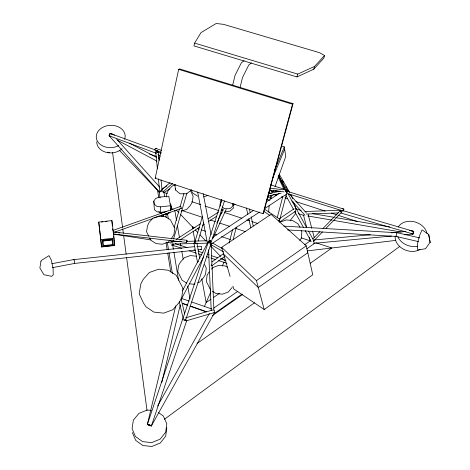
<?xml version="1.0" encoding="UTF-8"?>
<svg xmlns="http://www.w3.org/2000/svg" width="470" height="470" viewBox="0 0 470 470"><rect width="100%" height="100%" fill="white"/><g stroke="black" fill="none" stroke-linecap="round" stroke-linejoin="round"><path stroke-width="0.7" d="M170.416 210.537L170.422 205.766L168.806 196.16L158.901 197.241L155.57 198.534L153.796 201.172L154.383 209.614L156.904 211.782L160.523 212.317L166.879 211.612M313.549 241.98L313.555 240.581M191.531 189.874L186.672 193.752L180.004 193.787L175.48 189.956L175.545 188.605M295.395 211.817L295.26 213.985L290.266 220.383M221.552 201.971L221.717 199.791M269.157 205.461L268.675 211.242L269.081 212.487M232.444 205.549L232.644 203.357M208.839 242.831L208.974 241.392M113.464 233.995L186.637 242.438L186.972 240.288L112.965 231.91M186.972 240.288L186.637 242.438M418.541 241.639L396.216 236.463L396.568 233.208L397.373 232.762L419.786 237.926M166.832 427.753L165.693 436.189L160.205 443.069L151.822 446.5L142.827 445.507L135.695 440.372L132.364 432.529M166.233 197.042L166.797 193.476L168.495 189.98L172.226 186.026L175.375 184.969M340.292 212.088L340.609 210.237L305.007 211.524M155.176 178.242L178.665 69.36L179.411 68.861L293.033 103.659L263.576 212.875L263.024 213.674L155.176 178.242L155.94 177.537M194.604 43.099L193.981 45.913L296.993 76.927L313.772 69.184L323.806 58.127L324.529 55.525L319.518 52.681L223.532 24.334L216.2 23.5L201.013 32.618L194.604 43.099L297.751 74.101L314.524 66.458L324.529 55.525M185.462 320.464L185.762 319.183M161.762 382.603L180.28 304.807M147.298 424.569L151.552 425.514L147.298 424.569L175.721 305.905M232.626 85.381L235.029 75.417L241.351 62.851L244.077 60.683M240.023 87.649L242.461 77.679L248.718 65.072L251.374 62.88M229.184 243.072L232.509 229.76M233.155 239.624L236.322 227.016M277.247 217.663L282.805 196.478M279.162 221.928L286.594 193.687M296.993 76.927L297.751 74.101M263.024 213.674L292.522 104.246L293.033 103.659M313.772 69.184L314.524 66.458M174.159 227.304L179.446 209.038M180.057 206.929L183.923 193.581M171.779 245.181L172.19 243.771M172.596 242.367L173.207 240.258M173.618 238.854L186.884 193.158M198.422 261.349L197.529 262.501L193.987 243.196L194.862 242.032L202.435 216.535M198.146 241.028L203.692 222.416M342.207 210.437L341.379 213.174L413.054 234.013L413.847 231.428L343.247 210.725M285.684 191.778L286.107 190.403L286.665 190.009L270.667 184.845M286.242 191.378L286.665 190.009M286.641 191.09L343.887 209.15L343.282 211.065L288.286 193.816M209.038 239.782L221.811 200.126M224.466 200.996L211.453 241.368L209.984 240.634L208.615 241.004M208.445 241.65L182.671 319.4L183.799 319.988L185.527 320.411L211.083 243.313M161.657 150.394L155.441 148.32L154.824 150.153L161.222 152.309M182.73 318.954L147.404 424.281L148.931 425.344L151.446 425.802L186.796 320.393L184.957 319.906M156.51 153.343L155.405 152.973L156.299 150.359M271.778 193.246L272.43 191.361M267.442 197.136L270.908 198.264L272.124 194.833M273.34 191.408L273.828 190.033M275.044 186.608L285.76 156.428L284.303 146.899L281.53 146.023M157.303 152.022L157.732 150.941L156.61 152.063M272.359 178.864L284.65 149.196M274.603 170.263L284.303 146.899M204.374 306.558L210.848 291.935M222.328 266.02L224.09 262.031M212.775 238.578L226.158 209.379M216.858 223.109L223.268 209.191M170.457 209.914L171.697 207.264L170.563 203.857M171.068 210.084L171.691 208.762L170.786 206.042M182.495 290.754L207.875 242.391M181.156 299.507L203.581 256.984M149.76 425.403L151.299 426.073L214.59 312.585M157.638 405.974L209.379 313.455M209.79 243.983L210.901 242.115M278.634 220.894L279.691 219.114L264.41 209.121M209.179 271.907L207.123 275.079L206.348 281.465L210.683 290.113M430.126 242.314L425.532 248.742L417.648 249.987C416.69 243.213 419.111 235.958 422.089 229.865L428.699 234.483L430.126 242.314L428.699 234.483M299.731 240.37L301.435 238.19L301.787 232.198L301.258 230.347M232.074 287.505L228.338 291.982L222.433 294.185L215.959 293.497L212.44 291.241M211.559 269.14L212.992 267.477L218.908 265.321L225.371 265.997L227.733 267.477M169.711 240.564L168.266 242.156L162.367 244.23L156.022 243.566L150.97 240.346L149.654 237.979M171.156 238.971L173.912 234.571L174.817 228.496L170.457 219.843L165.37 216.664L159.036 216.006L153.126 218.039L149.196 222.239L147.556 225.665L146.54 231.716L148.708 236.128M312.873 238.895L319.947 231.622M322.978 228.502L340.157 210.842L341.602 212.229M313.925 240.74L322.496 231.927M326.027 228.297L341.161 212.746M160.84 190.726L170.093 182.56M162.743 192.054L172.572 183.429M221.858 199.744L220.266 201.095L220.43 204.914M164.412 419.281L399.618 246.503M232.867 286.13L233.666 288.903L264.222 309.536L312.756 274.797L306.258 245.839L271.055 214.291L221.664 247.326L230.065 276.419M211.083 265.092L211.941 265.65L224.648 256.573M211.87 261.978L223.426 253.747M161.486 190.503L159.148 192.165L160.088 197.929M197.047 343.505L254.552 302.756M310.259 263.276L331.826 247.99L315.793 242.69M307.809 252.748L258.294 287.517L223.655 254.223M242.097 294.061L214.561 313.331L213.95 312.121M306.751 248.824L314.53 243.384L313.179 240.434L314.224 240.94M212.375 315.629L242.426 294.59M213.727 308.114L237.802 291.341M304.619 244.782L310.641 240.587M264.222 309.536L256.438 280.613L306.258 245.839M210.954 299.237L206.136 302.568L201.812 278.769M213.362 297.569L219.384 293.409M279.703 218.503L294.073 208.751M279.615 222.099L295.777 211.101L295.418 209.491M259.446 212.088L211.447 243.942L209.855 240.711M264.305 208.862L287.387 193.54L285.936 190.385M212.981 237.186L253.383 210.489M266.237 201.994L279.092 193.499M197.682 192.054L207.241 242.367L209.961 240.593M171.926 245.228L173.765 244.036M179.893 240.064L199.509 227.345M202.57 225.359L204.409 224.167M208.704 221.382L216.67 216.218M220.348 213.832L222.187 212.64M233.22 205.49L235.059 204.297M172.631 241.733L173.859 240.94M176.309 239.353L200.208 223.896M208.175 218.738L218.597 211.999M221.047 210.419L222.275 209.626M163.531 192.812L169.729 188.952M161.88 189.022L166.838 185.95M170.146 212.07L166.503 214.009L165.052 213.944M169.623 212.804L166.333 214.555L163.719 214.443M195.068 283.768L193.752 284.256L189.463 283.804M197.7 282.805L199.68 282.082L203.481 277.658L205.496 274.521L206.277 268.194L204.585 264.604M280.737 221.916L286.348 219.907L292.599 220.553L297.857 223.685L300.007 227.286M113.053 230.394L180.339 206.471L180.868 206.659L181.367 208.369L154.418 217.968M115.033 231.998L153.038 218.462M181.144 211.271L186.802 209.32L190.462 205.331L192.3 201.912L193.1 196.19L190.485 190.614M203.81 196.824L207.975 195.397M186.014 320.898L214.191 312.644L214.649 310.788L213.627 310.188M185.621 317.838L213.116 309.889M268.793 193.746L280.22 191.073M233.114 204.432L234.53 204.097M267.753 196.319L281.183 193.17M51.829 263.717L73.138 259.704L194.686 246.627M52.458 267.636L74.654 263.423L195.026 250.187M307.221 250.91L395.728 240.411M101.567 246.991L100.809 239.653L114.098 238.143L111.889 220.6L98.753 222.063L101.567 246.991L114.704 245.487L114.098 238.143M102.26 240.258L112.788 239.06L112.847 239.559L102.319 240.758L102.26 240.258L102.912 246.586L113.346 245.393L112.788 239.06M104.387 240.393L105.797 240.229M103.036 241.051L112.207 240.006L112.647 245.105L103.547 246.145L103.488 245.645L112.583 244.606L112.647 245.105M104.246 245.933L102.854 246.092L102.912 246.586M107.025 245.61L108.417 245.452M153.796 201.172L154.266 204.145L156.81 206.324L160.452 206.865L170.422 205.766M101.526 222.04L102.912 221.887M105.685 221.576L107.072 221.423M197.946 249.87L201.595 249.464L201.495 246.333L196.871 246.392M313.543 243.384L391.469 236.028M404.576 234.788L413.312 233.966L413.365 231.299L411.744 230.923M314.119 239.976L370.289 234.765M391.228 232.826L405.927 231.463M161.633 191.531L159.712 191.813L158.402 178.853M271.12 191.425L278.328 191.084M306.352 214.026L338.306 212.934M171.162 241.85L181.361 241.533M186.461 241.374L206.853 240.74M172.055 244.089L207.846 243.143M224.948 211.312L229.724 211.294L233.425 208.116L233.361 206.847M162.144 212.328L164.318 212.422M283.833 226.129L397.373 232.762M287.57 229.918L396.216 236.463M196.73 256.238L190.309 255.568L184.369 257.695L180.492 262.072L178.629 265.291L177.731 271.601L182.131 280.232L186.743 283.204M151.416 410.463L147.31 410.016L138.973 413.336L133.38 420.104L132.052 428.558L135.413 436.454L142.604 441.624L151.669 442.617L160.129 439.168L165.663 432.247L166.815 423.764L163.337 415.997L158.584 412.654M269.668 190.086L284.056 191.878M270.203 188.135L283.146 189.768M193.987 243.196L195.878 243.437M209.779 242.643L211.059 242.808M208.239 242.467L210.29 242.749M200.449 249.294L201.595 249.464M113.576 234.131L150.923 239.906M166.004 242.238L171.033 243.013L171.356 241.28L169.235 240.64M114.733 232.151L116.166 232.374M118.317 232.709L119.75 232.932M307.791 215.959L331.726 220.078M332.995 220.295L401.198 232.039M411.326 233.778L412.778 234.031L413.406 231.416L409.394 230.359M312.626 213.621L334.293 217.369M335.733 217.616L389.894 226.987M110.462 136.165L109.316 135.924L110.197 133.55L111.913 133.915L114.498 135.278M156.957 152.039L161.139 153.197M73.138 259.704L74.342 260.051L74.654 263.423M342.618 208.774L343.887 209.15M178.665 69.36L292.522 104.246M209.614 242.097L210.748 242.444M273.91 194.368L276.666 195.25M281.495 196.783L282.875 197.224M284.943 197.882L287.705 198.763M275.291 190.679L278.781 191.807M149.483 154.125L156.451 156.387M158.543 157.062L159.941 157.515M273.593 194.374L276.378 195.279M295.906 201.607L325.187 211.106M331.462 213.139L337.043 214.949M338.435 215.401L357.259 221.505M266.378 199.174L269.862 200.308M295.624 208.698L301.194 210.507M298.338 213.674L303.926 215.495M163.854 192.447L167.338 193.599M191.731 201.665L200.79 204.662M204.973 206.042L218.914 210.654M224.49 212.499L241.915 218.262M246.791 219.872L249.582 220.794M251.673 221.488L257.942 223.561M301.158 237.849L310.218 240.846M182.031 210.531L202.182 217.24M210.519 220.019L215.383 221.64M219.555 223.027L229.278 226.264M235.535 228.35L245.264 231.587M175.151 243.601L186.966 247.531M193.916 249.846L195.309 250.304M198.087 251.233L202.952 252.848M207.123 254.235L209.209 254.928M211.288 255.621L217.545 257.701M220.324 258.629L225.888 260.48M172.707 245.293L181.755 248.307M189.41 250.857L196.366 253.171M198.458 253.871L201.936 255.028M206.806 256.649L208.897 257.349M210.983 258.042L215.853 259.663M218.638 260.591L226.992 263.376M195.144 227.768L192.377 226.84L192.77 229.002M197.218 228.467L199.292 229.16M201.366 229.859L205.519 231.252M214.514 234.266L216.588 234.965M221.429 236.586L230.423 239.606M156.851 150.547L157.955 150.923M155.441 148.32L156.481 148.673M285.22 189.904L285.813 190.115L286.136 192.013M180.921 298.209L189.093 301.064M191.819 302.016L211.571 308.925M182.854 303.391L187.677 305.083M191.126 306.293L206.289 311.604M182.436 303.514L187.9 305.43M189.945 306.152L206.336 311.898M180.844 208.181L181.367 208.369M155.094 149.854L109.968 133.351L109.146 135.771L155.405 152.973M112.224 134.238L110.309 133.486L109.005 135.601L159.794 192.494M147.551 424.011L151.299 426.073M207.241 242.367L208.51 242.943M184.399 319.823L185.527 320.411M129.373 143.103L156.539 157.397M158.478 158.419L159.776 159.101M117.741 140.383L157.004 161.151M210.425 244.347L223.761 251.996M212.781 243.149L221.658 248.272M197.753 196.201L192.847 193.217L191.12 189.992M171.339 208.357L173.183 209.497M269.116 192.365L270.932 193.534M270.121 189.939L272.541 191.507M263.829 211.412L269.95 215.395M158.795 211.588L161.598 213.451M159.371 212.37L161.198 213.58M157.932 154.466L160.264 156.24M222.175 206.9L224.472 208.704L229.959 208.68L233.666 205.502L233.567 203.592M221.405 209.068L223.121 210.413M221.664 247.326L256.438 280.613M209.984 240.634L211.253 241.891M194.862 242.032L195.649 242.849M119.21 150.153L159.559 192.442M176.385 210.084L178.882 212.699M180.38 214.273L193.887 228.426M195.403 230.012L197.929 232.662M199.944 234.777L206.001 241.128M210.548 245.886L220.642 256.467M222.157 258.054L224.684 260.703M291.864 200.866L304.971 215.231M289.397 194.075L306.299 212.839M116.636 139.149L159.776 187.142M292.804 201.495L294.549 204.403L295.63 208.192M279.115 174L289.632 192.459M290.719 194.363L292.822 198.822M282.3 180.333L283.392 182.248M285.93 186.708L286.653 187.982M287.382 189.257L288.104 190.532M278.733 175.61L287.658 191.349M285.919 195.626L293.638 209.626M294.696 211.535L303.467 227.445M305.218 230.623L311.187 241.445M287.975 193.628L306.499 227.415M308.596 231.234L313.49 240.158M278.733 175.774L285.29 189.616M278.569 175.657L285.161 189.575M280.696 180.927L281.947 183.57M278.07 176.832L284.279 189.968M208.751 241.592L209.138 242.561M211.418 264.052L211.941 265.65M286.5 190.861L287.017 192.741M308.126 214.42L311.786 228.297M312.521 231.07L314.166 237.309M303.461 214.954L306.722 227.451M309.254 237.168L310.341 241.333M270.203 195.42L270.908 198.264M181.35 299.954L184.669 313.848M179.293 301.887L183.194 318.548M249.405 208.956L250.204 212.516M251.162 216.787L253.242 226.047M246.38 207.881L247.808 214.297M248.759 218.574L250.821 227.838M203.181 193.652L211.106 234.577M196.889 242.99L199.803 258.717M193.158 231.17L194.997 241.263M174.758 210.155L176.491 220.26M177.36 225.312L179.464 237.585M180.457 243.36L180.95 246.251M181.82 251.303L183.183 259.246M187.765 285.96L189.992 298.955M163.848 191.648L164.688 196.689M167.438 213.257L168.395 219.02M172.701 244.952L173.418 249.27M173.9 252.155L178.565 280.243M162.785 214.514L163.137 216.676M167.361 242.632L168.536 249.84M169.006 252.725L172.408 273.634M157.579 190.374L158.748 197.594M161.551 214.925L161.786 216.37M166.11 243.084L167.161 249.588M167.743 253.195L170.78 271.971M112.588 152.586L122.576 227.421M122.77 228.878L123.352 233.238M123.645 235.417L126.166 254.305M126.553 257.213L147.016 410.522M112.606 228.773L112.788 230.224M113.517 236.04L113.705 237.491M113.975 239.671L114.704 245.487M113.282 244.899L113.346 245.393M98.753 222.063L100.809 239.653M174.834 184.334L175.48 189.956M159.083 160.505L158.208 151.857L156.428 151.951L155.705 152.221L157.38 168.777M161.057 179.957L162.226 191.49M102.977 240.552L103.547 246.145M111.889 220.6L112.342 226.017M208.562 249.799L211.236 310.611M220.072 203.721L220.183 206.26M211.101 243.93L211.941 263.699M212.005 265.162L213.903 309.83M160.452 206.865L160.523 212.317M163.407 214.508L163.425 216.664M166.051 213.903L166.069 217.493M109.557 152.544A11.022 8.542 -3.2 0 1 107.436 152.157M122.053 148.749A14.376 11.121 -3.2 0 1 105.926 152.274A14.376 11.121 -3.2 0 1 96.761 141.723M118.71 145.618A14.476 11.157 -3.1 0 1 96.873 140.048A14.476 11.157 -3.1 0 1 110.632 125.331A14.476 11.157 -3.1 0 1 124.603 139.314M420.033 249.47A15.416 12.261 18.6 0 1 403.331 249.112A15.416 12.261 18.6 0 1 395.188 236.016M417.718 246.221A15.534 12.308 18.5 0 1 397.837 236.821M398.172 227.11A15.534 12.308 18.5 0 1 413.982 221.699A15.534 12.308 18.5 0 1 427.054 233.514M182.989 288.486L181.643 298.309L178.8 302.862L172.86 309.742L163.725 313.143L153.89 312.098L146.064 306.898L143.462 302.991L139.173 293.809L140.794 284.027L143.274 279.28L149.395 272.494L158.56 269.204L168.372 270.238L176.268 275.326L182.989 288.486M40.961 261.179L39.874 267.994L43.922 274.733L51.718 276.331L53.239 274.874L53.075 268.153L51.312 260.151L49.009 255.645L41.977 260.069L40.961 261.179"/></g></svg>
